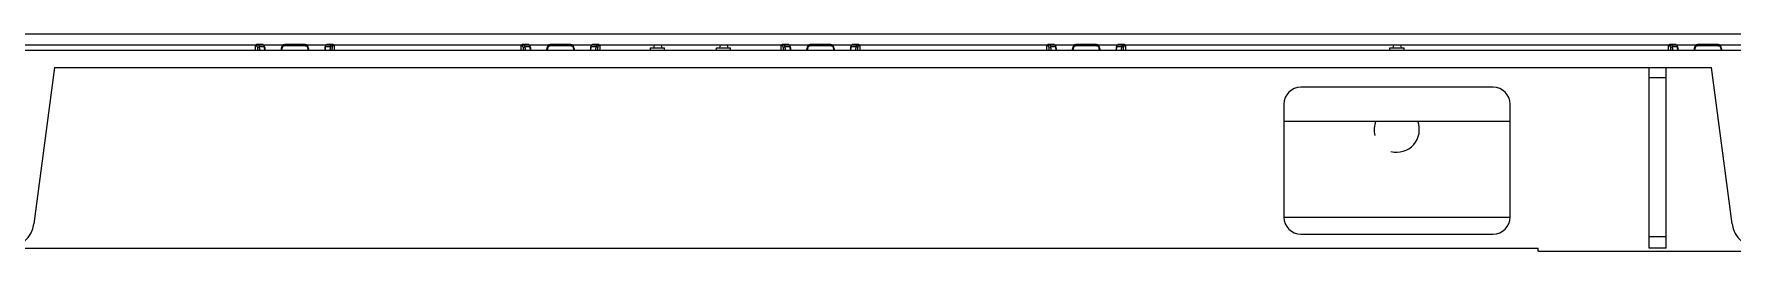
# Model space of a CAD drawing. Header units: millimetres. Extents: x 2900105 to 2915262, y -55349 to -51874.
# Drawn here: x 2901765.5 to 2902065.9, y -53818.2 to -53779.8 of the extents above; entities that cross this region are included whole.
import ezdxf

# ---------------------------------------------------------------- set-up
doc = ezdxf.new("R2010")
doc.units = ezdxf.units.MM

msp = doc.modelspace()

# ---------------------------------------------------------------- linework, layer by layer
at = {"color": 7, "linetype": 'Continuous'}
for p, q in [((2902381.57, -53782.71), (2901381.67, -53782.71)), ((2901804.84, -53781.66), (2901804.64, -53781.86)), ((2901804.64, -53781.86), (2901804.64, -53782.71)), ((2901804.91, -53781.86), (2901804.64, -53781.86)), ((2901806.02, -53781.66), (2901804.84, -53781.66)), ((2901804.91, -53781.86), (2901805.1, -53781.66)), ((2901805, -53782.08), (2901805.33, -53782.02)), ((2901806.22, -53782.02), (2901805.33, -53782.02)), ((2901806.23, -53781.87), (2901806.21, -53781.84)), ((2901806.23, -53781.87), (2901806.21, -53781.84)), ((2901806.22, -53782.02), (2901806.23, -53782.08)), ((2901806.22, -53782.02), (2901806.23, -53782.08)), ((2901806.28, -53782.08), (2901806.22, -53782.02)), ((2901806.23, -53781.88), (2901806.23, -53781.87)), ((2901809.42, -53782.08), (2901809.35, -53782.02)), ((2901809.8, -53781.66), (2901809.74, -53781.86)), ((2901813.54, -53781.86), (2901809.74, -53781.86)), ((2901813.49, -53781.66), (2901809.8, -53781.66)), ((2901813.54, -53781.86), (2901813.49, -53781.66)), ((2901813.86, -53782.08), (2901813.94, -53782.02)), ((2901817.01, -53782.08), (2901817.07, -53782.02)), ((2901817.06, -53781.87), (2901817.05, -53781.88)), ((2901817.08, -53781.84), (2901817.06, -53781.87)), ((2901817.06, -53782.08), (2901817.07, -53782.02)), ((2901817.06, -53782.08), (2901817.07, -53782.02)), ((2901817.96, -53782.02), (2901817.07, -53782.02)), ((2901818.44, -53781.66), (2901817.27, -53781.66)), ((2901818.28, -53782.08), (2901817.96, -53782.02)), ((2901818.19, -53781.66), (2901818.38, -53781.86)), ((2901818.64, -53781.86), (2901818.38, -53781.86)), ((2901818.44, -53781.66), (2901818.64, -53781.86)), ((2901818.64, -53782.71), (2901818.64, -53781.86)), ((2901851.84, -53781.66), (2901851.64, -53781.86)), ((2901851.64, -53781.86), (2901851.64, -53782.71)), ((2901851.91, -53781.86), (2901851.64, -53781.86)), ((2901853.02, -53781.66), (2901851.84, -53781.66)), ((2901851.91, -53781.86), (2901852.1, -53781.66)), ((2901852, -53782.08), (2901852.33, -53782.02)), ((2901853.22, -53782.02), (2901852.33, -53782.02)), ((2901853.23, -53781.87), (2901853.21, -53781.84)), ((2901853.23, -53781.87), (2901853.21, -53781.84)), ((2901853.22, -53782.02), (2901853.23, -53782.08)), ((2901853.22, -53782.02), (2901853.23, -53782.08)), ((2901853.28, -53782.08), (2901853.22, -53782.02)), ((2901853.23, -53781.88), (2901853.23, -53781.87)), ((2901856.42, -53782.08), (2901856.35, -53782.02)), ((2901856.8, -53781.66), (2901856.74, -53781.86)), ((2901860.54, -53781.86), (2901856.74, -53781.86)), ((2901860.49, -53781.66), (2901856.8, -53781.66)), ((2901860.54, -53781.86), (2901860.49, -53781.66)), ((2901860.86, -53782.08), (2901860.94, -53782.02)), ((2901864.01, -53782.08), (2901864.07, -53782.02)), ((2901864.06, -53781.87), (2901864.05, -53781.88)), ((2901864.08, -53781.84), (2901864.06, -53781.87)), ((2901864.06, -53782.08), (2901864.07, -53782.02)), ((2901864.06, -53782.08), (2901864.07, -53782.02)), ((2901864.96, -53782.02), (2901864.07, -53782.02)), ((2901865.44, -53781.66), (2901864.27, -53781.66)), ((2901865.28, -53782.08), (2901864.96, -53782.02)), ((2901865.19, -53781.66), (2901865.38, -53781.86)), ((2901865.64, -53781.86), (2901865.38, -53781.86)), ((2901865.44, -53781.66), (2901865.64, -53781.86)), ((2901865.64, -53782.71), (2901865.64, -53781.86)), ((2901874.55, -53782.71), (2901874.55, -53782.21)), ((2901874.55, -53782.21), (2901877.05, -53782.21)), ((2901875.19, -53781.76), (2901875.07, -53782.21)), ((2901876.42, -53781.76), (2901875.19, -53781.76)), ((2901876.42, -53781.76), (2901876.54, -53782.21)), ((2901877.05, -53782.71), (2901877.05, -53782.21)), ((2901886.23, -53782.71), (2901886.23, -53782.21)), ((2901886.23, -53782.21), (2901888.73, -53782.21)), ((2901886.87, -53781.76), (2901886.75, -53782.21)), ((2901888.1, -53781.76), (2901886.87, -53781.76)), ((2901888.1, -53781.76), (2901888.22, -53782.21)), ((2901888.73, -53782.71), (2901888.73, -53782.21)), ((2901897.84, -53781.66), (2901897.64, -53781.86)), ((2901897.64, -53781.86), (2901897.64, -53782.71)), ((2901897.91, -53781.86), (2901897.64, -53781.86)), ((2901899.02, -53781.66), (2901897.84, -53781.66)), ((2901897.91, -53781.86), (2901898.1, -53781.66)), ((2901898, -53782.08), (2901898.33, -53782.02)), ((2901899.22, -53782.02), (2901898.33, -53782.02)), ((2901899.23, -53781.87), (2901899.21, -53781.84)), ((2901899.22, -53782.02), (2901899.23, -53782.08)), ((2901899.22, -53782.02), (2901899.23, -53782.08)), ((2901899.28, -53782.08), (2901899.22, -53782.02)), ((2901899.23, -53781.88), (2901899.23, -53781.87)), ((2901902.42, -53782.08), (2901902.35, -53782.02)), ((2901902.8, -53781.66), (2901902.74, -53781.86)), ((2901906.54, -53781.86), (2901902.74, -53781.86)), ((2901906.49, -53781.66), (2901902.8, -53781.66)), ((2901906.54, -53781.86), (2901906.49, -53781.66)), ((2901906.86, -53782.08), (2901906.94, -53782.02)), ((2901910.01, -53782.08), (2901910.07, -53782.02)), ((2901910.06, -53781.87), (2901910.05, -53781.88)), ((2901910.08, -53781.84), (2901910.06, -53781.87)), ((2901910.06, -53782.08), (2901910.07, -53782.02)), ((2901910.06, -53782.08), (2901910.07, -53782.02)), ((2901910.96, -53782.02), (2901910.07, -53782.02)), ((2901911.44, -53781.66), (2901910.27, -53781.66)), ((2901911.28, -53782.08), (2901910.96, -53782.02)), ((2901911.19, -53781.66), (2901911.38, -53781.86)), ((2901911.64, -53781.86), (2901911.38, -53781.86)), ((2901911.44, -53781.66), (2901911.64, -53781.86)), ((2901911.64, -53782.71), (2901911.64, -53781.86)), ((2901944.84, -53781.66), (2901944.64, -53781.86)), ((2901944.64, -53781.86), (2901944.64, -53782.71)), ((2901944.91, -53781.86), (2901944.64, -53781.86)), ((2901946.02, -53781.66), (2901944.84, -53781.66)), ((2901944.91, -53781.86), (2901945.1, -53781.66)), ((2901945, -53782.08), (2901945.33, -53782.02)), ((2901946.22, -53782.02), (2901945.33, -53782.02)), ((2901946.23, -53781.87), (2901946.21, -53781.84)), ((2901946.22, -53782.02), (2901946.23, -53782.08)), ((2901946.22, -53782.02), (2901946.23, -53782.08)), ((2901946.28, -53782.08), (2901946.22, -53782.02)), ((2901946.23, -53781.88), (2901946.23, -53781.87)), ((2901949.42, -53782.08), (2901949.35, -53782.02)), ((2901949.8, -53781.66), (2901949.74, -53781.86)), ((2901953.54, -53781.86), (2901949.74, -53781.86)), ((2901953.49, -53781.66), (2901949.8, -53781.66)), ((2901953.54, -53781.86), (2901953.49, -53781.66)), ((2901953.86, -53782.08), (2901953.94, -53782.02)), ((2901957.01, -53782.08), (2901957.07, -53782.02)), ((2901957.06, -53781.87), (2901957.05, -53781.88)), ((2901957.08, -53781.84), (2901957.06, -53781.87)), ((2901957.06, -53782.08), (2901957.07, -53782.02)), ((2901957.06, -53782.08), (2901957.07, -53782.02)), ((2901957.96, -53782.02), (2901957.07, -53782.02)), ((2901958.44, -53781.66), (2901957.27, -53781.66)), ((2901958.28, -53782.08), (2901957.96, -53782.02)), ((2901958.19, -53781.66), (2901958.38, -53781.86)), ((2901958.64, -53781.86), (2901958.38, -53781.86)), ((2901958.44, -53781.66), (2901958.64, -53781.86)), ((2901958.64, -53782.71), (2901958.64, -53781.86)), ((2902005.39, -53782.71), (2902005.39, -53782.21)), ((2902005.39, -53782.21), (2902007.89, -53782.21)), ((2902006.03, -53781.76), (2902005.91, -53782.21)), ((2902007.26, -53781.76), (2902006.03, -53781.76)), ((2902007.26, -53781.76), (2902007.38, -53782.21)), ((2902007.89, -53782.71), (2902007.89, -53782.21)), ((2902054.84, -53781.66), (2902054.64, -53781.86)), ((2902054.64, -53781.86), (2902054.64, -53782.71)), ((2902054.91, -53781.86), (2902054.64, -53781.86)), ((2902056.02, -53781.66), (2902054.84, -53781.66)), ((2902054.91, -53781.86), (2902055.1, -53781.66)), ((2902055, -53782.08), (2902055.33, -53782.02)), ((2902056.22, -53782.02), (2902055.33, -53782.02)), ((2902056.16, -53781.78), (2902056.12, -53781.73)), ((2902056.21, -53781.84), (2902056.16, -53781.78)), ((2902056.23, -53781.87), (2902056.21, -53781.84)), ((2902056.22, -53782.02), (2902056.23, -53782.08)), ((2902056.22, -53782.02), (2902056.23, -53782.08)), ((2902056.28, -53782.08), (2902056.22, -53782.02)), ((2902056.23, -53781.88), (2902056.23, -53781.87)), ((2902059.42, -53782.08), (2902059.35, -53782.02)), ((2902059.8, -53781.66), (2902059.74, -53781.86)), ((2902063.54, -53781.86), (2902059.74, -53781.86)), ((2902063.49, -53781.66), (2902059.8, -53781.66)), ((2902063.54, -53781.86), (2902063.49, -53781.66)), ((2902063.86, -53782.08), (2902063.94, -53782.02)), ((2901769.12, -53785.71), (2901765.48, -53813.37)), ((2901769.12, -53785.71), (2902062.27, -53785.71)), ((2902051.27, -53817.71), (2902051.27, -53785.71)), ((2902054.27, -53817.71), (2902054.27, -53785.71)), ((2902065.91, -53813.37), (2902062.27, -53785.71)), ((2902023.64, -53789.21), (2901989.64, -53789.21)), ((2902051.27, -53787.45), (2902054.27, -53787.45)), ((2901986.64, -53792.21), (2901986.64, -53812.21)), ((2902026.64, -53812.21), (2902026.64, -53792.21)), ((2901986.64, -53795.21), (2902026.64, -53795.21)), ((2901986.64, -53812.21), (2902026.64, -53812.21)), ((2901989.64, -53815.21), (2902023.64, -53815.21)), ((2902054.27, -53815.71), (2902051.27, -53815.71)), ((2901481.64, -53817.71), (2902031.64, -53817.71)), ((2902031.64, -53818.21), (2902031.64, -53817.71)), ((2902031.64, -53818.21), (2902231.59, -53818.21)), ((2902054.27, -53817.71), (2902051.27, -53817.71))]:
    msp.add_line(p, q, dxfattribs=at)
at = {"color": 1}
msp.add_lwpolyline([(2901381.67, -53779.76), (2902381.67, -53779.76), (2902381.67, -53781.76), (2901381.67, -53781.76)], close=True, dxfattribs=at)
msp.add_lwpolyline([(2902381.57, -53781.76), (2901381.67, -53781.76)])
at = {"color": 7, "linetype": 'Continuous'}
for points in [[(2901806.21, -53781.84), (2901806.16, -53781.78), (2901806.12, -53781.73)], [(2901806.21, -53781.84), (2901806.16, -53781.78), (2901806.12, -53781.73)], [(2901817.16, -53781.73), (2901817.13, -53781.78), (2901817.08, -53781.84)], [(2901853.21, -53781.84), (2901853.16, -53781.78), (2901853.12, -53781.73)], [(2901853.21, -53781.84), (2901853.16, -53781.78), (2901853.12, -53781.73)], [(2901864.16, -53781.73), (2901864.13, -53781.78), (2901864.08, -53781.84)], [(2901899.21, -53781.84), (2901899.16, -53781.78), (2901899.12, -53781.73)], [(2901899.21, -53781.84), (2901899.16, -53781.78), (2901899.12, -53781.73)], [(2901910.16, -53781.73), (2901910.13, -53781.78), (2901910.08, -53781.84)], [(2901946.21, -53781.84), (2901946.16, -53781.78), (2901946.12, -53781.73)], [(2901946.21, -53781.84), (2901946.16, -53781.78), (2901946.12, -53781.73)], [(2901957.16, -53781.73), (2901957.13, -53781.78), (2901957.08, -53781.84)]]:
    msp.add_lwpolyline(points, dxfattribs=at)
for centre, radius, start, end in [((2901887.98, -53772.94), 83.47, 186.2861, 186.7254), ((2901890.74, -53772.88), 85.9, 186.1081, 186.5735), ((2901863.33, -53777.52), 57.29, 184.569, 185.2026), ((2901805.89, -53782.04), 0.383, 15.1176, 17.8889), ((2901805.53, -53782.12), 0.755, 8.8633, 10.4432), ((2901865.03, -53777.61), 58.91, 184.347, 184.9674), ((2901900.22, -53810.87), 95.34, 162.3849, 162.8216), ((2901893.65, -53809.64), 88.62, 161.8791, 162.3112), ((2901723.57, -53811.57), 94.99, 17.6834, 18.0865), ((2901721.44, -53811.36), 97.04, 17.1728, 17.6019), ((2901758.26, -53777.61), 58.92, 355.0326, 355.653), ((2901817.76, -53782.12), 0.751, 169.5597, 171.1527), ((2901759.95, -53777.52), 57.29, 354.7974, 355.431), ((2901817.4, -53782.04), 0.383, 162.1096, 164.9011), ((2901734.04, -53773.07), 84.39, 353.4354, 353.9091), ((2901736.76, -53773.12), 82.02, 353.2844, 353.7315), ((2901934.98, -53772.94), 83.47, 186.2861, 186.7254), ((2901937.74, -53772.88), 85.9, 186.1081, 186.5735), ((2901910.33, -53777.52), 57.29, 184.569, 185.2026), ((2901852.89, -53782.04), 0.383, 15.1176, 17.8889), ((2901852.53, -53782.12), 0.755, 8.8633, 10.4432), ((2901912.03, -53777.61), 58.91, 184.347, 184.9674), ((2901947.22, -53810.87), 95.34, 162.3849, 162.8216), ((2901940.65, -53809.64), 88.62, 161.8791, 162.3112), ((2901770.57, -53811.57), 94.99, 17.6834, 18.0865), ((2901768.44, -53811.36), 97.04, 17.1728, 17.6019), ((2901805.26, -53777.61), 58.92, 355.0326, 355.653), ((2901864.76, -53782.12), 0.751, 169.5597, 171.1527), ((2901806.95, -53777.52), 57.29, 354.7974, 355.431), ((2901864.4, -53782.04), 0.383, 162.1096, 164.9011), ((2901781.04, -53773.07), 84.39, 353.4354, 353.9091), ((2901783.76, -53773.12), 82.02, 353.2844, 353.7315), ((2901980.98, -53772.94), 83.47, 186.2861, 186.7254), ((2901983.74, -53772.88), 85.9, 186.1081, 186.5735), ((2901956.33, -53777.52), 57.29, 184.569, 185.2026), ((2901898.89, -53782.04), 0.383, 15.1176, 17.8889), ((2901898.53, -53782.12), 0.755, 8.8633, 10.4432), ((2901958.03, -53777.61), 58.91, 184.347, 184.9674), ((2901993.22, -53810.87), 95.34, 162.3849, 162.8216), ((2901986.65, -53809.64), 88.62, 161.8791, 162.3112), ((2901816.57, -53811.57), 94.99, 17.6834, 18.0865), ((2901814.44, -53811.36), 97.04, 17.1728, 17.6019), ((2901851.26, -53777.61), 58.92, 355.0326, 355.653), ((2901910.76, -53782.12), 0.751, 169.5597, 171.1527), ((2901852.95, -53777.52), 57.29, 354.7974, 355.431), ((2901910.4, -53782.04), 0.383, 162.1096, 164.9011), ((2901827.04, -53773.07), 84.39, 353.4354, 353.9091), ((2901829.76, -53773.12), 82.02, 353.2844, 353.7315), ((2902027.98, -53772.94), 83.47, 186.2861, 186.7254), ((2902030.74, -53772.88), 85.9, 186.1081, 186.5735), ((2902003.33, -53777.52), 57.29, 184.569, 185.2026), ((2901945.89, -53782.04), 0.383, 15.1176, 17.8889), ((2901945.53, -53782.12), 0.755, 8.8633, 10.4432), ((2902005.03, -53777.61), 58.91, 184.347, 184.9674), ((2902040.22, -53810.87), 95.34, 162.3849, 162.8216), ((2902033.65, -53809.64), 88.62, 161.8791, 162.3112), ((2901863.57, -53811.57), 94.99, 17.6834, 18.0865), ((2901861.44, -53811.36), 97.04, 17.1728, 17.6019), ((2901898.26, -53777.61), 58.92, 355.0326, 355.653), ((2901957.76, -53782.12), 0.751, 169.5597, 171.1527), ((2901899.95, -53777.52), 57.29, 354.7974, 355.431), ((2901957.4, -53782.04), 0.383, 162.1096, 164.9011), ((2901874.04, -53773.07), 84.39, 353.4354, 353.9091), ((2901876.76, -53773.12), 82.02, 353.2844, 353.7315), ((2902137.98, -53772.94), 83.47, 186.2861, 186.7254), ((2902140.74, -53772.88), 85.9, 186.1081, 186.5735), ((2902113.33, -53777.52), 57.29, 184.569, 185.2026), ((2902055.89, -53782.04), 0.383, 15.1176, 17.8889), ((2902055.53, -53782.12), 0.755, 8.8633, 10.4432), ((2902115.03, -53777.61), 58.91, 184.347, 184.9674), ((2902150.22, -53810.87), 95.34, 162.3849, 162.8216), ((2902143.65, -53809.64), 88.62, 161.8791, 162.3112), ((2901973.57, -53811.57), 94.99, 17.6834, 18.0865), ((2901971.44, -53811.36), 97.04, 17.1728, 17.6019), ((2901989.64, -53792.21), 3, 90, 180), ((2902023.64, -53792.21), 3, 0, 90), ((2901760.52, -53812.71), 5, 270, 352.5), ((2901989.64, -53812.21), 3, 180, 270), ((2902023.64, -53812.21), 3, 270, 0), ((2902070.87, -53812.71), 5, 187.5, 270)]:
    msp.add_arc(centre, radius, start, end, dxfattribs=at)
at = {"color": 2, "linetype": 'Continuous'}
for start, end in [(157.9726, 195), (255, 22.0274)]:
    msp.add_arc((2902006.59, -53796.71), 4, start, end, dxfattribs=at)
at = {"color": 7, "linetype": 'Continuous'}
for points, knots in [([(2901805.01, -53782.08), (2901805, -53782.05), (2901804.99, -53781.99), (2901804.97, -53781.93), (2901804.95, -53781.9), (2901804.94, -53781.88), (2901804.93, -53781.87), (2901804.92, -53781.87), (2901804.92, -53781.86), (2901804.91, -53781.86), (2901804.91, -53781.86), (2901804.91, -53781.86)], [0, 0, 0, 0, 0.373992, 0.665641, 0.777424, 0.867575, 0.905421, 0.939479, 0.970706, 0.985471, 1, 1, 1, 1]), ([(2901805.1, -53781.66), (2901805.11, -53781.66), (2901805.14, -53781.67), (2901805.17, -53781.69), (2901805.21, -53781.72), (2901805.26, -53781.78), (2901805.3, -53781.88), (2901805.32, -53781.97), (2901805.33, -53782.02)], [0, 0, 0, 0, 0.082168, 0.171362, 0.273196, 0.38992, 0.668933, 1, 1, 1, 1]), ([(2901806.02, -53781.66), (2901806.02, -53781.66), (2901806.04, -53781.67), (2901806.06, -53781.67), (2901806.07, -53781.68)], [0, 0, 0, 0, 0.235531, 1, 1, 1, 1]), ([(2901806.07, -53781.68), (2901806.08, -53781.68), (2901806.1, -53781.7), (2901806.11, -53781.72), (2901806.12, -53781.73)], [0, 0, 0, 0, 0.224249, 1, 1, 1, 1]), ([(2901806.12, -53781.73), (2901806.14, -53781.76), (2901806.17, -53781.81), (2901806.19, -53781.87), (2901806.2, -53781.91)], [0, 0, 0, 0, 0.450952, 1, 1, 1, 1]), ([(2901806.2, -53781.91), (2901806.2, -53781.92), (2901806.21, -53781.95), (2901806.22, -53781.99), (2901806.22, -53782.02)], [0, 0, 0, 0, 0.240854, 1, 1, 1, 1]), ([(2901806.24, -53781.89), (2901806.24, -53781.89), (2901806.24, -53781.88), (2901806.24, -53781.88), (2901806.23, -53781.88)], [0, 0, 0, 0, 0.272168, 1, 1, 1, 1]), ([(2901806.25, -53781.92), (2901806.25, -53781.92), (2901806.25, -53781.91), (2901806.24, -53781.89), (2901806.24, -53781.89)], [0, 0, 0, 0, 0.284066, 1, 1, 1, 1]), ([(2901806.27, -53781.98), (2901806.27, -53781.98), (2901806.27, -53781.96), (2901806.26, -53781.95), (2901806.26, -53781.94)], [0, 0, 0, 0, 0.269561, 1, 1, 1, 1]), ([(2901806.28, -53782.08), (2901806.28, -53782.07), (2901806.28, -53782.05), (2901806.28, -53782.02), (2901806.27, -53782)], [0, 0, 0, 0, 0.262719, 1, 1, 1, 1]), ([(2901809.8, -53781.66), (2901809.75, -53781.66), (2901809.65, -53781.68), (2901809.54, -53781.74), (2901809.46, -53781.81), (2901809.41, -53781.87), (2901809.38, -53781.94), (2901809.36, -53781.99), (2901809.35, -53782.02)], [0, 0, 0, 0, 0.240153, 0.484218, 0.609763, 0.737766, 0.867628, 1, 1, 1, 1]), ([(2901809.42, -53782.08), (2901809.43, -53782.06), (2901809.44, -53782.03), (2901809.48, -53781.97), (2901809.55, -53781.91), (2901809.64, -53781.87), (2901809.71, -53781.86), (2901809.74, -53781.86)], [0, 0, 0, 0, 0.127781, 0.2546, 0.504631, 0.752476, 1, 1, 1, 1]), ([(2901813.94, -53782.02), (2901813.92, -53781.97), (2901813.88, -53781.88), (2901813.78, -53781.76), (2901813.64, -53781.68), (2901813.54, -53781.66), (2901813.49, -53781.66)], [0, 0, 0, 0, 0.250998, 0.500435, 0.749131, 1, 1, 1, 1]), ([(2901813.54, -53781.86), (2901813.58, -53781.86), (2901813.65, -53781.87), (2901813.75, -53781.92), (2901813.82, -53781.99), (2901813.85, -53782.05), (2901813.86, -53782.08)], [0, 0, 0, 0, 0.268376, 0.524566, 0.767763, 1, 1, 1, 1]), ([(2901817.01, -53782), (2901817.01, -53782.01), (2901817.01, -53782.03), (2901817.01, -53782.06), (2901817.01, -53782.08)], [0, 0, 0, 0, 0.236241, 1, 1, 1, 1]), ([(2901817.03, -53781.94), (2901817.03, -53781.94), (2901817.02, -53781.96), (2901817.02, -53781.97), (2901817.02, -53781.98)], [0, 0, 0, 0, 0.230283, 1, 1, 1, 1]), ([(2901817.05, -53781.89), (2901817.05, -53781.89), (2901817.04, -53781.9), (2901817.04, -53781.91), (2901817.03, -53781.92)], [0, 0, 0, 0, 0.216704, 1, 1, 1, 1]), ([(2901817.05, -53781.88), (2901817.05, -53781.88), (2901817.05, -53781.88), (2901817.05, -53781.88), (2901817.05, -53781.89)], [0, 0, 0, 0, 0.228077, 1, 1, 1, 1]), ([(2901817.07, -53782.02), (2901817.07, -53782.01), (2901817.07, -53781.97), (2901817.08, -53781.93), (2901817.09, -53781.91)], [0, 0, 0, 0, 0.25855, 1, 1, 1, 1]), ([(2901817.09, -53781.91), (2901817.1, -53781.87), (2901817.12, -53781.81), (2901817.15, -53781.76), (2901817.16, -53781.73)], [0, 0, 0, 0, 0.548709, 1, 1, 1, 1]), ([(2901817.16, -53781.73), (2901817.17, -53781.73), (2901817.18, -53781.71), (2901817.2, -53781.69), (2901817.21, -53781.68)], [0, 0, 0, 0, 0.278008, 1, 1, 1, 1]), ([(2901817.21, -53781.68), (2901817.22, -53781.68), (2901817.23, -53781.67), (2901817.25, -53781.66), (2901817.27, -53781.66)], [0, 0, 0, 0, 0.271414, 1, 1, 1, 1]), ([(2901818.19, -53781.66), (2901818.16, -53781.66), (2901818.12, -53781.68), (2901818.08, -53781.72), (2901818.03, -53781.78), (2901817.99, -53781.88), (2901817.96, -53781.97), (2901817.96, -53782.02)], [0, 0, 0, 0, 0.16996, 0.271944, 0.388843, 0.668368, 1, 1, 1, 1]), ([(2901818.28, -53782.08), (2901818.29, -53782.05), (2901818.29, -53781.99), (2901818.32, -53781.93), (2901818.34, -53781.9), (2901818.35, -53781.87), (2901818.37, -53781.86), (2901818.38, -53781.86)], [0, 0, 0, 0, 0.37514, 0.667546, 0.779584, 0.869981, 1, 1, 1, 1]), ([(2901852.01, -53782.08), (2901852, -53782.05), (2901851.99, -53781.99), (2901851.97, -53781.93), (2901851.95, -53781.9), (2901851.94, -53781.88), (2901851.93, -53781.87), (2901851.92, -53781.87), (2901851.92, -53781.86), (2901851.91, -53781.86), (2901851.91, -53781.86), (2901851.91, -53781.86)], [0, 0, 0, 0, 0.373992, 0.665641, 0.777424, 0.867575, 0.905421, 0.939479, 0.970706, 0.985471, 1, 1, 1, 1]), ([(2901852.1, -53781.66), (2901852.11, -53781.66), (2901852.14, -53781.67), (2901852.17, -53781.69), (2901852.21, -53781.72), (2901852.26, -53781.78), (2901852.3, -53781.88), (2901852.32, -53781.97), (2901852.33, -53782.02)], [0, 0, 0, 0, 0.082168, 0.171362, 0.273196, 0.38992, 0.668933, 1, 1, 1, 1]), ([(2901853.02, -53781.66), (2901853.02, -53781.66), (2901853.04, -53781.67), (2901853.06, -53781.67), (2901853.07, -53781.68)], [0, 0, 0, 0, 0.235531, 1, 1, 1, 1]), ([(2901853.07, -53781.68), (2901853.08, -53781.68), (2901853.1, -53781.7), (2901853.11, -53781.72), (2901853.12, -53781.73)], [0, 0, 0, 0, 0.224249, 1, 1, 1, 1]), ([(2901853.12, -53781.73), (2901853.14, -53781.76), (2901853.17, -53781.81), (2901853.19, -53781.87), (2901853.2, -53781.91)], [0, 0, 0, 0, 0.450952, 1, 1, 1, 1]), ([(2901853.2, -53781.91), (2901853.2, -53781.92), (2901853.21, -53781.95), (2901853.22, -53781.99), (2901853.22, -53782.02)], [0, 0, 0, 0, 0.240854, 1, 1, 1, 1]), ([(2901853.24, -53781.89), (2901853.24, -53781.89), (2901853.24, -53781.88), (2901853.24, -53781.88), (2901853.23, -53781.88)], [0, 0, 0, 0, 0.272168, 1, 1, 1, 1]), ([(2901853.25, -53781.92), (2901853.25, -53781.92), (2901853.25, -53781.91), (2901853.24, -53781.89), (2901853.24, -53781.89)], [0, 0, 0, 0, 0.284066, 1, 1, 1, 1]), ([(2901853.27, -53781.98), (2901853.27, -53781.98), (2901853.27, -53781.96), (2901853.26, -53781.95), (2901853.26, -53781.94)], [0, 0, 0, 0, 0.269561, 1, 1, 1, 1]), ([(2901853.28, -53782.08), (2901853.28, -53782.07), (2901853.28, -53782.05), (2901853.28, -53782.02), (2901853.27, -53782)], [0, 0, 0, 0, 0.262719, 1, 1, 1, 1]), ([(2901856.8, -53781.66), (2901856.75, -53781.66), (2901856.65, -53781.68), (2901856.54, -53781.74), (2901856.46, -53781.81), (2901856.41, -53781.87), (2901856.38, -53781.94), (2901856.36, -53781.99), (2901856.35, -53782.02)], [0, 0, 0, 0, 0.240153, 0.484218, 0.609763, 0.737766, 0.867628, 1, 1, 1, 1]), ([(2901856.42, -53782.08), (2901856.43, -53782.06), (2901856.44, -53782.03), (2901856.48, -53781.97), (2901856.55, -53781.91), (2901856.64, -53781.87), (2901856.71, -53781.86), (2901856.74, -53781.86)], [0, 0, 0, 0, 0.127781, 0.2546, 0.504631, 0.752476, 1, 1, 1, 1]), ([(2901860.94, -53782.02), (2901860.92, -53781.97), (2901860.88, -53781.88), (2901860.78, -53781.76), (2901860.64, -53781.68), (2901860.54, -53781.66), (2901860.49, -53781.66)], [0, 0, 0, 0, 0.250998, 0.500435, 0.749131, 1, 1, 1, 1]), ([(2901860.54, -53781.86), (2901860.58, -53781.86), (2901860.65, -53781.87), (2901860.75, -53781.92), (2901860.82, -53781.99), (2901860.85, -53782.05), (2901860.86, -53782.08)], [0, 0, 0, 0, 0.268376, 0.524566, 0.767763, 1, 1, 1, 1]), ([(2901864.01, -53782), (2901864.01, -53782.01), (2901864.01, -53782.03), (2901864.01, -53782.06), (2901864.01, -53782.08)], [0, 0, 0, 0, 0.236241, 1, 1, 1, 1]), ([(2901864.03, -53781.94), (2901864.03, -53781.94), (2901864.02, -53781.96), (2901864.02, -53781.97), (2901864.02, -53781.98)], [0, 0, 0, 0, 0.230283, 1, 1, 1, 1]), ([(2901864.05, -53781.89), (2901864.05, -53781.89), (2901864.04, -53781.9), (2901864.04, -53781.91), (2901864.03, -53781.92)], [0, 0, 0, 0, 0.216704, 1, 1, 1, 1]), ([(2901864.05, -53781.88), (2901864.05, -53781.88), (2901864.05, -53781.88), (2901864.05, -53781.88), (2901864.05, -53781.89)], [0, 0, 0, 0, 0.228077, 1, 1, 1, 1]), ([(2901864.07, -53782.02), (2901864.07, -53782.01), (2901864.07, -53781.97), (2901864.08, -53781.93), (2901864.09, -53781.91)], [0, 0, 0, 0, 0.25855, 1, 1, 1, 1]), ([(2901864.09, -53781.91), (2901864.1, -53781.87), (2901864.12, -53781.81), (2901864.15, -53781.76), (2901864.16, -53781.73)], [0, 0, 0, 0, 0.548709, 1, 1, 1, 1]), ([(2901864.16, -53781.73), (2901864.17, -53781.73), (2901864.18, -53781.71), (2901864.2, -53781.69), (2901864.21, -53781.68)], [0, 0, 0, 0, 0.278008, 1, 1, 1, 1]), ([(2901864.21, -53781.68), (2901864.22, -53781.68), (2901864.23, -53781.67), (2901864.25, -53781.66), (2901864.27, -53781.66)], [0, 0, 0, 0, 0.271414, 1, 1, 1, 1]), ([(2901865.19, -53781.66), (2901865.16, -53781.66), (2901865.12, -53781.68), (2901865.08, -53781.72), (2901865.03, -53781.78), (2901864.99, -53781.88), (2901864.96, -53781.97), (2901864.96, -53782.02)], [0, 0, 0, 0, 0.16996, 0.271944, 0.388843, 0.668368, 1, 1, 1, 1]), ([(2901865.28, -53782.08), (2901865.29, -53782.05), (2901865.29, -53781.99), (2901865.32, -53781.93), (2901865.34, -53781.9), (2901865.35, -53781.87), (2901865.37, -53781.86), (2901865.38, -53781.86)], [0, 0, 0, 0, 0.37514, 0.667546, 0.779584, 0.869981, 1, 1, 1, 1]), ([(2901898.01, -53782.08), (2901898, -53782.05), (2901897.99, -53781.99), (2901897.97, -53781.93), (2901897.95, -53781.9), (2901897.94, -53781.88), (2901897.93, -53781.87), (2901897.92, -53781.87), (2901897.92, -53781.86), (2901897.91, -53781.86), (2901897.91, -53781.86), (2901897.91, -53781.86)], [0, 0, 0, 0, 0.373992, 0.665641, 0.777424, 0.867575, 0.905421, 0.939479, 0.970706, 0.985471, 1, 1, 1, 1]), ([(2901898.1, -53781.66), (2901898.11, -53781.66), (2901898.14, -53781.67), (2901898.17, -53781.69), (2901898.21, -53781.72), (2901898.26, -53781.78), (2901898.3, -53781.88), (2901898.32, -53781.97), (2901898.33, -53782.02)], [0, 0, 0, 0, 0.082168, 0.171362, 0.273196, 0.38992, 0.668933, 1, 1, 1, 1]), ([(2901899.02, -53781.66), (2901899.02, -53781.66), (2901899.04, -53781.67), (2901899.06, -53781.67), (2901899.07, -53781.68)], [0, 0, 0, 0, 0.235531, 1, 1, 1, 1]), ([(2901899.07, -53781.68), (2901899.08, -53781.68), (2901899.1, -53781.7), (2901899.11, -53781.72), (2901899.12, -53781.73)], [0, 0, 0, 0, 0.224249, 1, 1, 1, 1]), ([(2901899.12, -53781.73), (2901899.14, -53781.76), (2901899.17, -53781.81), (2901899.19, -53781.87), (2901899.2, -53781.91)], [0, 0, 0, 0, 0.450952, 1, 1, 1, 1]), ([(2901899.2, -53781.91), (2901899.2, -53781.92), (2901899.21, -53781.95), (2901899.22, -53781.99), (2901899.22, -53782.02)], [0, 0, 0, 0, 0.240854, 1, 1, 1, 1]), ([(2901899.24, -53781.89), (2901899.24, -53781.89), (2901899.24, -53781.88), (2901899.24, -53781.88), (2901899.23, -53781.88)], [0, 0, 0, 0, 0.272168, 1, 1, 1, 1]), ([(2901899.25, -53781.92), (2901899.25, -53781.92), (2901899.25, -53781.91), (2901899.24, -53781.89), (2901899.24, -53781.89)], [0, 0, 0, 0, 0.284066, 1, 1, 1, 1]), ([(2901899.27, -53781.98), (2901899.27, -53781.98), (2901899.27, -53781.96), (2901899.26, -53781.95), (2901899.26, -53781.94)], [0, 0, 0, 0, 0.269561, 1, 1, 1, 1]), ([(2901899.28, -53782.08), (2901899.28, -53782.07), (2901899.28, -53782.05), (2901899.28, -53782.02), (2901899.27, -53782)], [0, 0, 0, 0, 0.262719, 1, 1, 1, 1]), ([(2901902.8, -53781.66), (2901902.75, -53781.66), (2901902.65, -53781.68), (2901902.54, -53781.74), (2901902.46, -53781.81), (2901902.41, -53781.87), (2901902.38, -53781.94), (2901902.36, -53781.99), (2901902.35, -53782.02)], [0, 0, 0, 0, 0.240153, 0.484218, 0.609763, 0.737766, 0.867628, 1, 1, 1, 1]), ([(2901902.42, -53782.08), (2901902.43, -53782.06), (2901902.44, -53782.03), (2901902.48, -53781.97), (2901902.55, -53781.91), (2901902.64, -53781.87), (2901902.71, -53781.86), (2901902.74, -53781.86)], [0, 0, 0, 0, 0.127781, 0.2546, 0.504631, 0.752476, 1, 1, 1, 1]), ([(2901906.94, -53782.02), (2901906.92, -53781.97), (2901906.88, -53781.88), (2901906.78, -53781.76), (2901906.64, -53781.68), (2901906.54, -53781.66), (2901906.49, -53781.66)], [0, 0, 0, 0, 0.250998, 0.500435, 0.749131, 1, 1, 1, 1]), ([(2901906.54, -53781.86), (2901906.58, -53781.86), (2901906.65, -53781.87), (2901906.75, -53781.92), (2901906.82, -53781.99), (2901906.85, -53782.05), (2901906.86, -53782.08)], [0, 0, 0, 0, 0.268376, 0.524566, 0.767763, 1, 1, 1, 1]), ([(2901910.01, -53782), (2901910.01, -53782.01), (2901910.01, -53782.03), (2901910.01, -53782.06), (2901910.01, -53782.08)], [0, 0, 0, 0, 0.236241, 1, 1, 1, 1]), ([(2901910.03, -53781.94), (2901910.03, -53781.94), (2901910.02, -53781.96), (2901910.02, -53781.97), (2901910.02, -53781.98)], [0, 0, 0, 0, 0.230283, 1, 1, 1, 1]), ([(2901910.05, -53781.89), (2901910.05, -53781.89), (2901910.04, -53781.9), (2901910.04, -53781.91), (2901910.03, -53781.92)], [0, 0, 0, 0, 0.216704, 1, 1, 1, 1]), ([(2901910.05, -53781.88), (2901910.05, -53781.88), (2901910.05, -53781.88), (2901910.05, -53781.88), (2901910.05, -53781.89)], [0, 0, 0, 0, 0.228077, 1, 1, 1, 1]), ([(2901910.07, -53782.02), (2901910.07, -53782.01), (2901910.07, -53781.97), (2901910.08, -53781.93), (2901910.09, -53781.91)], [0, 0, 0, 0, 0.25855, 1, 1, 1, 1]), ([(2901910.09, -53781.91), (2901910.1, -53781.87), (2901910.12, -53781.81), (2901910.15, -53781.76), (2901910.16, -53781.73)], [0, 0, 0, 0, 0.548709, 1, 1, 1, 1]), ([(2901910.16, -53781.73), (2901910.17, -53781.73), (2901910.18, -53781.71), (2901910.2, -53781.69), (2901910.21, -53781.68)], [0, 0, 0, 0, 0.278008, 1, 1, 1, 1]), ([(2901910.21, -53781.68), (2901910.22, -53781.68), (2901910.23, -53781.67), (2901910.25, -53781.66), (2901910.27, -53781.66)], [0, 0, 0, 0, 0.271414, 1, 1, 1, 1]), ([(2901911.19, -53781.66), (2901911.16, -53781.66), (2901911.12, -53781.68), (2901911.08, -53781.72), (2901911.03, -53781.78), (2901910.99, -53781.88), (2901910.96, -53781.97), (2901910.96, -53782.02)], [0, 0, 0, 0, 0.16996, 0.271944, 0.388843, 0.668368, 1, 1, 1, 1]), ([(2901911.28, -53782.08), (2901911.29, -53782.05), (2901911.29, -53781.99), (2901911.32, -53781.93), (2901911.34, -53781.9), (2901911.35, -53781.87), (2901911.37, -53781.86), (2901911.38, -53781.86)], [0, 0, 0, 0, 0.37514, 0.667546, 0.779584, 0.869981, 1, 1, 1, 1]), ([(2901945.01, -53782.08), (2901945, -53782.05), (2901944.99, -53781.99), (2901944.97, -53781.93), (2901944.95, -53781.9), (2901944.94, -53781.88), (2901944.93, -53781.87), (2901944.92, -53781.87), (2901944.92, -53781.86), (2901944.91, -53781.86), (2901944.91, -53781.86), (2901944.91, -53781.86)], [0, 0, 0, 0, 0.373992, 0.665641, 0.777424, 0.867575, 0.905421, 0.939479, 0.970706, 0.985471, 1, 1, 1, 1]), ([(2901945.1, -53781.66), (2901945.11, -53781.66), (2901945.14, -53781.67), (2901945.17, -53781.69), (2901945.21, -53781.72), (2901945.26, -53781.78), (2901945.3, -53781.88), (2901945.32, -53781.97), (2901945.33, -53782.02)], [0, 0, 0, 0, 0.082168, 0.171362, 0.273196, 0.38992, 0.668933, 1, 1, 1, 1]), ([(2901946.02, -53781.66), (2901946.02, -53781.66), (2901946.04, -53781.67), (2901946.06, -53781.67), (2901946.07, -53781.68)], [0, 0, 0, 0, 0.235531, 1, 1, 1, 1]), ([(2901946.07, -53781.68), (2901946.08, -53781.68), (2901946.1, -53781.7), (2901946.11, -53781.72), (2901946.12, -53781.73)], [0, 0, 0, 0, 0.224249, 1, 1, 1, 1]), ([(2901946.12, -53781.73), (2901946.14, -53781.76), (2901946.17, -53781.81), (2901946.19, -53781.87), (2901946.2, -53781.91)], [0, 0, 0, 0, 0.450952, 1, 1, 1, 1]), ([(2901946.2, -53781.91), (2901946.2, -53781.92), (2901946.21, -53781.95), (2901946.22, -53781.99), (2901946.22, -53782.02)], [0, 0, 0, 0, 0.240854, 1, 1, 1, 1]), ([(2901946.24, -53781.89), (2901946.24, -53781.89), (2901946.24, -53781.88), (2901946.24, -53781.88), (2901946.23, -53781.88)], [0, 0, 0, 0, 0.272168, 1, 1, 1, 1]), ([(2901946.25, -53781.92), (2901946.25, -53781.92), (2901946.25, -53781.91), (2901946.24, -53781.89), (2901946.24, -53781.89)], [0, 0, 0, 0, 0.284066, 1, 1, 1, 1]), ([(2901946.27, -53781.98), (2901946.27, -53781.98), (2901946.27, -53781.96), (2901946.26, -53781.95), (2901946.26, -53781.94)], [0, 0, 0, 0, 0.269561, 1, 1, 1, 1]), ([(2901946.28, -53782.08), (2901946.28, -53782.07), (2901946.28, -53782.05), (2901946.28, -53782.02), (2901946.27, -53782)], [0, 0, 0, 0, 0.262719, 1, 1, 1, 1]), ([(2901949.8, -53781.66), (2901949.75, -53781.66), (2901949.65, -53781.68), (2901949.54, -53781.74), (2901949.46, -53781.81), (2901949.41, -53781.87), (2901949.38, -53781.94), (2901949.36, -53781.99), (2901949.35, -53782.02)], [0, 0, 0, 0, 0.240153, 0.484218, 0.609763, 0.737766, 0.867628, 1, 1, 1, 1]), ([(2901949.42, -53782.08), (2901949.43, -53782.06), (2901949.44, -53782.03), (2901949.48, -53781.97), (2901949.55, -53781.91), (2901949.64, -53781.87), (2901949.71, -53781.86), (2901949.74, -53781.86)], [0, 0, 0, 0, 0.127781, 0.2546, 0.504631, 0.752476, 1, 1, 1, 1]), ([(2901953.94, -53782.02), (2901953.92, -53781.97), (2901953.88, -53781.88), (2901953.78, -53781.76), (2901953.64, -53781.68), (2901953.54, -53781.66), (2901953.49, -53781.66)], [0, 0, 0, 0, 0.250998, 0.500435, 0.749131, 1, 1, 1, 1]), ([(2901953.54, -53781.86), (2901953.58, -53781.86), (2901953.65, -53781.87), (2901953.75, -53781.92), (2901953.82, -53781.99), (2901953.85, -53782.05), (2901953.86, -53782.08)], [0, 0, 0, 0, 0.268376, 0.524566, 0.767763, 1, 1, 1, 1]), ([(2901957.01, -53782), (2901957.01, -53782.01), (2901957.01, -53782.03), (2901957.01, -53782.06), (2901957.01, -53782.08)], [0, 0, 0, 0, 0.236241, 1, 1, 1, 1]), ([(2901957.03, -53781.94), (2901957.03, -53781.94), (2901957.02, -53781.96), (2901957.02, -53781.97), (2901957.02, -53781.98)], [0, 0, 0, 0, 0.230283, 1, 1, 1, 1]), ([(2901957.05, -53781.89), (2901957.05, -53781.89), (2901957.04, -53781.9), (2901957.04, -53781.91), (2901957.03, -53781.92)], [0, 0, 0, 0, 0.216704, 1, 1, 1, 1]), ([(2901957.05, -53781.88), (2901957.05, -53781.88), (2901957.05, -53781.88), (2901957.05, -53781.88), (2901957.05, -53781.89)], [0, 0, 0, 0, 0.228077, 1, 1, 1, 1]), ([(2901957.07, -53782.02), (2901957.07, -53782.01), (2901957.07, -53781.97), (2901957.08, -53781.93), (2901957.09, -53781.91)], [0, 0, 0, 0, 0.25855, 1, 1, 1, 1]), ([(2901957.09, -53781.91), (2901957.1, -53781.87), (2901957.12, -53781.81), (2901957.15, -53781.76), (2901957.16, -53781.73)], [0, 0, 0, 0, 0.548709, 1, 1, 1, 1]), ([(2901957.16, -53781.73), (2901957.17, -53781.73), (2901957.18, -53781.71), (2901957.2, -53781.69), (2901957.21, -53781.68)], [0, 0, 0, 0, 0.278008, 1, 1, 1, 1]), ([(2901957.21, -53781.68), (2901957.22, -53781.68), (2901957.23, -53781.67), (2901957.25, -53781.66), (2901957.27, -53781.66)], [0, 0, 0, 0, 0.271414, 1, 1, 1, 1]), ([(2901958.19, -53781.66), (2901958.16, -53781.66), (2901958.12, -53781.68), (2901958.08, -53781.72), (2901958.03, -53781.78), (2901957.99, -53781.88), (2901957.96, -53781.97), (2901957.96, -53782.02)], [0, 0, 0, 0, 0.16996, 0.271944, 0.388843, 0.668368, 1, 1, 1, 1]), ([(2901958.28, -53782.08), (2901958.29, -53782.05), (2901958.29, -53781.99), (2901958.32, -53781.93), (2901958.34, -53781.9), (2901958.35, -53781.87), (2901958.37, -53781.86), (2901958.38, -53781.86)], [0, 0, 0, 0, 0.37514, 0.667546, 0.779584, 0.869981, 1, 1, 1, 1]), ([(2902055.01, -53782.08), (2902055, -53782.05), (2902054.99, -53781.99), (2902054.97, -53781.93), (2902054.95, -53781.9), (2902054.94, -53781.88), (2902054.93, -53781.87), (2902054.92, -53781.87), (2902054.92, -53781.86), (2902054.91, -53781.86), (2902054.91, -53781.86), (2902054.91, -53781.86)], [0, 0, 0, 0, 0.373992, 0.665641, 0.777424, 0.867575, 0.905421, 0.939479, 0.970706, 0.985471, 1, 1, 1, 1]), ([(2902055.1, -53781.66), (2902055.11, -53781.66), (2902055.14, -53781.67), (2902055.17, -53781.69), (2902055.21, -53781.72), (2902055.26, -53781.78), (2902055.3, -53781.88), (2902055.32, -53781.97), (2902055.33, -53782.02)], [0, 0, 0, 0, 0.082168, 0.171362, 0.273196, 0.38992, 0.668933, 1, 1, 1, 1]), ([(2902056.02, -53781.66), (2902056.02, -53781.66), (2902056.04, -53781.67), (2902056.06, -53781.67), (2902056.07, -53781.68)], [0, 0, 0, 0, 0.235531, 1, 1, 1, 1]), ([(2902056.07, -53781.68), (2902056.08, -53781.68), (2902056.1, -53781.7), (2902056.11, -53781.72), (2902056.12, -53781.73)], [0, 0, 0, 0, 0.224249, 1, 1, 1, 1]), ([(2902056.12, -53781.73), (2902056.14, -53781.76), (2902056.17, -53781.81), (2902056.19, -53781.87), (2902056.2, -53781.91)], [0, 0, 0, 0, 0.450952, 1, 1, 1, 1]), ([(2902056.2, -53781.91), (2902056.2, -53781.92), (2902056.21, -53781.95), (2902056.22, -53781.99), (2902056.22, -53782.02)], [0, 0, 0, 0, 0.240854, 1, 1, 1, 1]), ([(2902056.24, -53781.89), (2902056.24, -53781.89), (2902056.24, -53781.88), (2902056.24, -53781.88), (2902056.23, -53781.88)], [0, 0, 0, 0, 0.272168, 1, 1, 1, 1]), ([(2902056.25, -53781.92), (2902056.25, -53781.92), (2902056.25, -53781.91), (2902056.24, -53781.89), (2902056.24, -53781.89)], [0, 0, 0, 0, 0.284066, 1, 1, 1, 1]), ([(2902056.27, -53781.98), (2902056.27, -53781.98), (2902056.27, -53781.96), (2902056.26, -53781.95), (2902056.26, -53781.94)], [0, 0, 0, 0, 0.269561, 1, 1, 1, 1]), ([(2902056.28, -53782.08), (2902056.28, -53782.07), (2902056.28, -53782.05), (2902056.28, -53782.02), (2902056.27, -53782)], [0, 0, 0, 0, 0.262719, 1, 1, 1, 1]), ([(2902059.8, -53781.66), (2902059.75, -53781.66), (2902059.65, -53781.68), (2902059.54, -53781.74), (2902059.46, -53781.81), (2902059.41, -53781.87), (2902059.38, -53781.94), (2902059.36, -53781.99), (2902059.35, -53782.02)], [0, 0, 0, 0, 0.240153, 0.484218, 0.609763, 0.737766, 0.867628, 1, 1, 1, 1]), ([(2902059.42, -53782.08), (2902059.43, -53782.06), (2902059.44, -53782.03), (2902059.48, -53781.97), (2902059.55, -53781.91), (2902059.64, -53781.87), (2902059.71, -53781.86), (2902059.74, -53781.86)], [0, 0, 0, 0, 0.127781, 0.2546, 0.504631, 0.752476, 1, 1, 1, 1]), ([(2902063.94, -53782.02), (2902063.92, -53781.97), (2902063.88, -53781.88), (2902063.78, -53781.76), (2902063.64, -53781.68), (2902063.54, -53781.66), (2902063.49, -53781.66)], [0, 0, 0, 0, 0.250998, 0.500435, 0.749131, 1, 1, 1, 1]), ([(2902063.54, -53781.86), (2902063.58, -53781.86), (2902063.65, -53781.87), (2902063.75, -53781.92), (2902063.82, -53781.99), (2902063.85, -53782.05), (2902063.86, -53782.08)], [0, 0, 0, 0, 0.268376, 0.524566, 0.767763, 1, 1, 1, 1])]:
    msp.add_open_spline(points, degree=3, knots=knots, dxfattribs=at)

doc.saveas('drawing.dxf')
